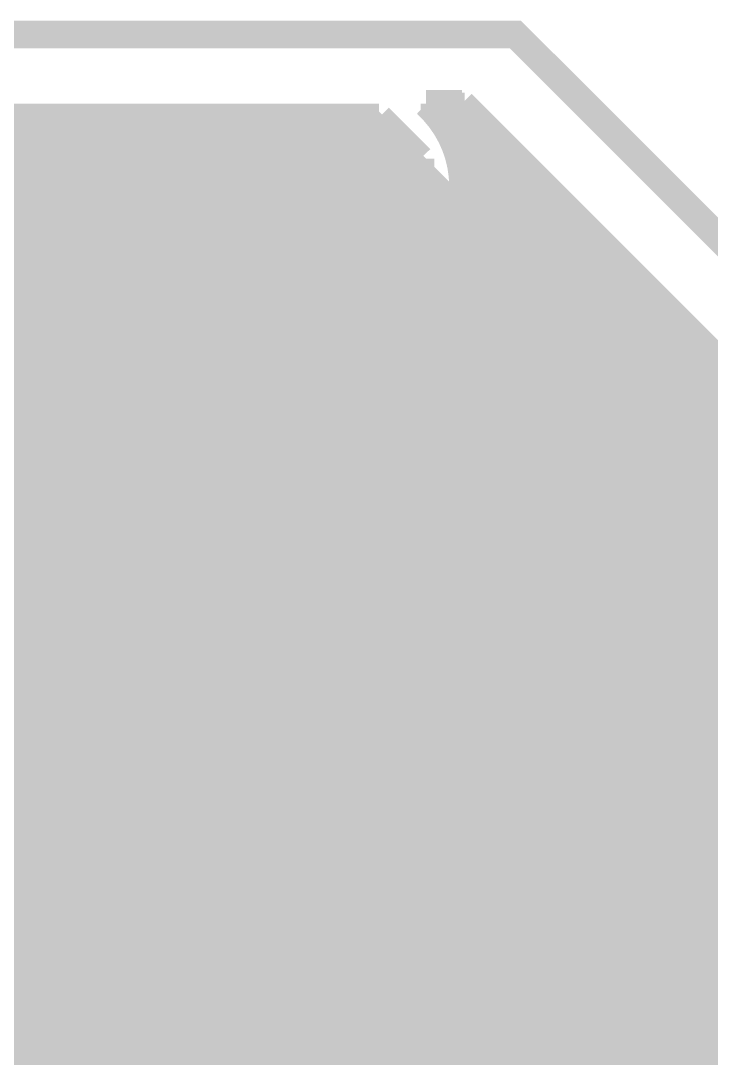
# Model space of a CAD drawing. Extents: x -5 to 157, y -120 to 103.
# Drawn here: x 94.74 to 101.1, y 93.56 to 103.13 of the extents above; entities that cross this region are included whole.
import ezdxf

# ---------------------------------------------------------------- set-up
doc = ezdxf.new("R2010")
doc.units = 0
doc.header["$MEASUREMENT"] = 0
doc.layers.get('0').update_dxf_attribs({"linetype": 'CONTINUOUS'})
for name, color, linetype in [('22-304-2_BOT', 7, 'CONTINUOUS'), ('22-304-2_DRD', 7, 'CONTINUOUS'), ('22-304-2_DRL', 2, 'CONTINUOUS'), ('22-304-2_IN1', 4, 'CONTINUOUS'), ('22-304-2_IN2', 3, 'CONTINUOUS'), ('22-304-2_SMB', 5, 'CONTINUOUS'), ('22-304-2_SMT', 10, 'CONTINUOUS'), ('22-304-2_TOP', 13, 'CONTINUOUS'), ('THRUHOLE_TAP', 7, 'CONTINUOUS')]:
    doc.layers.add(name, color=color, linetype=linetype)

# ---------------------------------------------------------------- blocks, each defined once
blk = doc.blocks.new('ROUND_35')
at = {"const_width": 0.40005}
blk.add_lwpolyline([(-0.200024, 0, 1), (0.200024, 0, 1)], format="xyb", close=True, dxfattribs=at)
blk = doc.blocks.new('ROUND_86')
at = {"const_width": 0.10033}
blk.add_lwpolyline([(-0.050164, 0, 1), (0.050164, 0, 1)], format="xyb", close=True, dxfattribs=at)
blk = doc.blocks.new('ROUND_80')
at = {"const_width": 0.10033}
blk.add_lwpolyline([(-0.050164, 0, 1), (0.050164, 0, 1)], format="xyb", close=True, dxfattribs=at)

msp = doc.modelspace()

# ---------------------------------------------------------------- linework, layer by layer
at = {"layer": '22-304-2_BOT', "const_width": 0.254}
for points in [[(97.917, 102.235), (82.804, 102.235), (82.804, 89.154)], [(94.7928, 102.235), (94.7928, 89.154)], [(95.0214, 102.235), (95.0214, 89.154)], [(95.25, 102.235), (95.25, 89.154)], [(95.4786, 102.235), (95.4786, 89.154)], [(95.7072, 102.235), (95.7072, 89.154)], [(95.9358, 102.235), (95.9358, 89.154)], [(96.1644, 102.235), (96.1644, 89.154)], [(96.393, 102.235), (96.393, 89.154)], [(96.6216, 102.235), (96.6216, 89.154)], [(96.8502, 102.235), (96.8502, 89.154)], [(97.0788, 102.235), (97.0788, 89.154)], [(97.3074, 102.235), (97.3074, 90.7034)], [(97.536, 102.235), (97.536, 90.932)], [(97.7646, 102.235), (97.7646, 91.1606)], [(97.917, 102.235), (105.664, 94.488)], [(97.9932, 102.1588), (97.9932, 91.3892)], [(98.0948, 102.0572), (82.804, 102.0572)], [(98.2218, 101.9302), (98.2218, 91.6178)], [(98.3234, 101.8286), (82.804, 101.8286)], [(98.4504, 101.7016), (98.4504, 91.8464)], [(98.552, 101.6), (82.804, 101.6)], [(98.679, 101.473), (98.679, 92.075)], [(98.7806, 101.3714), (82.804, 101.3714)], [(98.9076, 101.2444), (98.9076, 92.3036)], [(99.0092, 101.1428), (82.804, 101.1428)], [(99.1362, 101.0158), (99.1362, 92.5322)], [(99.2378, 100.9142), (82.804, 100.9142)], [(99.3648, 100.7872), (99.3648, 92.7608)], [(99.4664, 100.6856), (82.804, 100.6856)], [(99.5934, 100.5586), (99.5934, 92.9894)], [(99.695, 100.457), (82.804, 100.457)], [(99.822, 100.33), (99.822, 93.218)], [(99.9236, 100.2284), (82.804, 100.2284)], [(100.0506, 100.1014), (100.0506, 93.4466)], [(100.1522, 99.9998), (82.804, 99.9998)], [(100.2792, 99.8728), (100.2792, 93.472)], [(100.3808, 99.7712), (82.804, 99.7712)], [(100.5078, 99.6442), (100.5078, 93.472)], [(100.6094, 99.5426), (82.804, 99.5426)], [(100.7364, 99.4156), (100.7364, 93.472)], [(100.838, 99.314), (82.804, 99.314)], [(100.965, 99.187), (100.965, 93.472)], [(101.0666, 99.0854), (82.804, 99.0854)], [(101.1936, 98.9584), (101.1936, 93.472)], [(101.2952, 98.8568), (82.804, 98.8568)], [(101.5238, 98.6282), (82.804, 98.6282)], [(101.7524, 98.3996), (82.804, 98.3996)], [(101.981, 98.171), (82.804, 98.171)], [(102.2096, 97.9424), (82.804, 97.9424)], [(102.4382, 97.7138), (82.804, 97.7138)], [(102.6668, 97.4852), (82.804, 97.4852)], [(102.8954, 97.2566), (82.804, 97.2566)], [(103.124, 97.028), (82.804, 97.028)], [(103.3526, 96.7994), (82.804, 96.7994)], [(103.5812, 96.5708), (82.804, 96.5708)], [(103.8098, 96.3422), (82.804, 96.3422)], [(104.0384, 96.1136), (82.804, 96.1136)], [(104.267, 95.885), (82.804, 95.885)], [(104.4956, 95.6564), (82.804, 95.6564)], [(104.7242, 95.4278), (82.804, 95.4278)], [(104.9528, 95.1992), (82.804, 95.1992)], [(105.1814, 94.9706), (82.804, 94.9706)], [(105.41, 94.742), (82.804, 94.742)], [(105.6386, 94.5134), (82.804, 94.5134)], [(105.664, 94.2848), (82.804, 94.2848)], [(105.664, 94.0562), (82.804, 94.0562)], [(105.664, 93.8276), (82.804, 93.8276)], [(105.664, 93.599), (82.804, 93.599)], [(100.076, 93.472), (97.155, 90.551)], [(105.664, 93.472), (100.076, 93.472)]]:
    msp.add_lwpolyline(points, dxfattribs=at)
at = {"layer": '22-304-2_DRD', "const_width": 0.254}
for points in [[(44.99864, -115.99926), (44.99864, 25.99944), (48.00092, 28.99918), (86.79942, 28.99918), (89.79916, 25.99944), (89.79916, -31.0007), (92.7989, -34.00044), (136.79932, -34.00044), (139.79906, -31.0007), (139.79906, 58.0009), (136.79932, 61.00064), (115.30076, 61.00064), (107.29976, 68.9991), (107.29976, 94.99854), (99.29876, 102.99954), (35.49904, 102.99954), (27.50058, 94.99854), (27.50058, 68.9991), (19.49958, 61.00064), (-1.99898, 61.00064), (-4.99872, 58.0009), (-4.99872, -2.99974), (18.00098, -25.99944), (18.00098, -115.99926)], [(94.615, 101.854), (94.234, 102.235)], [(94.996, 102.235), (94.615, 101.854)], [(95.504, 102.235), (94.996, 102.235)], [(95.885, 101.854), (95.504, 102.235)], [(96.266, 102.235), (95.885, 101.854)], [(96.774, 102.235), (96.266, 102.235)], [(97.155, 101.854), (96.774, 102.235)], [(97.536, 102.235), (97.155, 101.854)], [(98.044, 102.235), (97.536, 102.235)], [(98.425, 101.854), (98.044, 102.235)], [(94.996, 101.981), (94.996, 101.854)], [(95.123, 101.981), (94.996, 101.981)], [(95.123, 101.854), (95.123, 101.981)], [(95.377, 101.981), (95.377, 101.854)], [(95.504, 101.981), (95.377, 101.981)], [(95.504, 101.854), (95.504, 101.981)], [(96.266, 101.981), (96.266, 101.854)], [(96.393, 101.981), (96.266, 101.981)], [(96.393, 101.854), (96.393, 101.981)], [(96.647, 101.981), (96.647, 101.854)], [(96.774, 101.981), (96.647, 101.981)], [(96.774, 101.854), (96.774, 101.981)], [(97.536, 101.981), (97.536, 101.854)], [(97.663, 101.981), (97.536, 101.981)], [(97.663, 101.854), (97.663, 101.981)], [(97.917, 101.981), (97.917, 101.854)], [(98.044, 101.981), (97.917, 101.981)], [(98.044, 101.854), (98.044, 101.981)], [(94.615, 101.854), (94.615, 101.346)], [(94.615, 101.346), (94.615, 101.854)], [(94.996, 101.854), (95.123, 101.854)], [(95.377, 101.854), (95.504, 101.854)], [(95.885, 101.854), (95.885, 101.346)], [(95.885, 101.346), (95.885, 101.854)], [(96.266, 101.854), (96.393, 101.854)], [(96.647, 101.854), (96.774, 101.854)], [(97.155, 101.854), (97.155, 101.346)], [(97.155, 101.346), (97.155, 101.854)], [(97.536, 101.854), (97.663, 101.854)], [(97.917, 101.854), (98.044, 101.854)], [(98.425, 101.346), (98.425, 101.854)], [(95.123, 101.219), (94.869, 101.473)], [(95.631, 101.473), (95.377, 101.219)], [(96.393, 101.219), (96.139, 101.473)], [(96.901, 101.473), (96.647, 101.219)], [(97.663, 101.219), (97.409, 101.473)], [(98.171, 101.473), (97.917, 101.219)], [(94.234, 100.965), (94.615, 101.346)], [(94.615, 101.346), (94.996, 100.965)], [(95.504, 100.965), (95.885, 101.346)], [(95.885, 101.346), (96.266, 100.965)], [(96.774, 100.965), (97.155, 101.346)], [(97.155, 101.346), (97.536, 100.965)], [(98.044, 100.965), (98.425, 101.346)], [(95.377, 101.219), (95.123, 101.219)], [(96.647, 101.219), (96.393, 101.219)], [(97.917, 101.219), (97.663, 101.219)], [(94.996, 100.965), (95.504, 100.965)], [(96.266, 100.965), (96.774, 100.965)], [(97.536, 100.965), (98.044, 100.965)], [(94.615, 99.314), (94.234, 99.695)], [(94.996, 99.695), (94.615, 99.314)], [(95.504, 99.695), (94.996, 99.695)], [(95.885, 99.314), (95.504, 99.695)], [(96.266, 99.695), (95.885, 99.314)], [(96.774, 99.695), (96.266, 99.695)], [(97.155, 99.314), (96.774, 99.695)], [(97.536, 99.695), (97.155, 99.314)], [(98.044, 99.695), (97.536, 99.695)], [(98.425, 99.314), (98.044, 99.695)], [(98.806, 99.695), (98.425, 99.314)], [(99.314, 99.695), (98.806, 99.695)], [(99.695, 99.314), (99.314, 99.695)], [(94.996, 99.441), (94.996, 99.314)], [(95.123, 99.441), (94.996, 99.441)], [(95.123, 99.314), (95.123, 99.441)], [(95.377, 99.441), (95.377, 99.314)], [(95.504, 99.441), (95.377, 99.441)], [(95.504, 99.314), (95.504, 99.441)], [(96.266, 99.441), (96.266, 99.314)], [(96.393, 99.441), (96.266, 99.441)], [(96.393, 99.314), (96.393, 99.441)], [(96.647, 99.441), (96.647, 99.314)], [(96.774, 99.441), (96.647, 99.441)], [(96.774, 99.314), (96.774, 99.441)], [(97.536, 99.441), (97.536, 99.314)], [(97.663, 99.441), (97.536, 99.441)], [(97.663, 99.314), (97.663, 99.441)], [(97.917, 99.441), (97.917, 99.314)], [(98.044, 99.441), (97.917, 99.441)], [(98.044, 99.314), (98.044, 99.441)], [(98.806, 99.441), (98.806, 99.314)], [(98.933, 99.441), (98.806, 99.441)], [(98.933, 99.314), (98.933, 99.441)], [(99.187, 99.441), (99.187, 99.314)], [(99.314, 99.441), (99.187, 99.441)], [(99.314, 99.314), (99.314, 99.441)], [(94.615, 99.314), (94.615, 98.806)], [(94.615, 98.806), (94.615, 99.314)], [(94.996, 99.314), (95.123, 99.314)], [(95.377, 99.314), (95.504, 99.314)], [(95.885, 99.314), (95.885, 98.806)], [(95.885, 98.806), (95.885, 99.314)], [(96.266, 99.314), (96.393, 99.314)], [(96.647, 99.314), (96.774, 99.314)], [(97.155, 99.314), (97.155, 98.806)], [(97.155, 98.806), (97.155, 99.314)], [(97.536, 99.314), (97.663, 99.314)], [(97.917, 99.314), (98.044, 99.314)], [(98.425, 99.314), (98.425, 98.806)], [(98.425, 98.806), (98.425, 99.314)], [(98.806, 99.314), (98.933, 99.314)], [(99.187, 99.314), (99.314, 99.314)], [(99.695, 98.806), (99.695, 99.314)], [(95.123, 98.679), (94.869, 98.933)], [(95.631, 98.933), (95.377, 98.679)], [(96.393, 98.679), (96.139, 98.933)], [(96.901, 98.933), (96.647, 98.679)], [(97.663, 98.679), (97.409, 98.933)], [(98.171, 98.933), (97.917, 98.679)], [(98.933, 98.679), (98.679, 98.933)], [(99.441, 98.933), (99.187, 98.679)], [(94.234, 98.425), (94.615, 98.806)], [(94.615, 98.806), (94.996, 98.425)], [(95.504, 98.425), (95.885, 98.806)], [(95.885, 98.806), (96.266, 98.425)], [(96.774, 98.425), (97.155, 98.806)], [(97.155, 98.806), (97.536, 98.425)], [(98.044, 98.425), (98.425, 98.806)], [(98.425, 98.806), (98.806, 98.425)], [(99.314, 98.425), (99.695, 98.806)], [(95.377, 98.679), (95.123, 98.679)], [(96.647, 98.679), (96.393, 98.679)], [(97.917, 98.679), (97.663, 98.679)], [(99.187, 98.679), (98.933, 98.679)], [(94.996, 98.425), (95.504, 98.425)], [(96.266, 98.425), (96.774, 98.425)], [(97.536, 98.425), (98.044, 98.425)], [(98.806, 98.425), (99.314, 98.425)], [(94.615, 96.774), (94.234, 97.155)], [(94.996, 97.155), (94.615, 96.774)], [(95.504, 97.155), (94.996, 97.155)], [(95.885, 96.774), (95.504, 97.155)], [(96.266, 97.155), (95.885, 96.774)], [(96.774, 97.155), (96.266, 97.155)], [(97.155, 96.774), (96.774, 97.155)], [(97.536, 97.155), (97.155, 96.774)], [(98.044, 97.155), (97.536, 97.155)], [(98.425, 96.774), (98.044, 97.155)], [(98.806, 97.155), (98.425, 96.774)], [(99.314, 97.155), (98.806, 97.155)], [(99.695, 96.774), (99.314, 97.155)], [(100.076, 97.155), (99.695, 96.774)], [(100.584, 97.155), (100.076, 97.155)], [(100.965, 96.774), (100.584, 97.155)], [(101.346, 97.155), (100.965, 96.774)], [(94.996, 96.901), (94.996, 96.774)], [(95.123, 96.901), (94.996, 96.901)], [(95.123, 96.774), (95.123, 96.901)], [(95.377, 96.901), (95.377, 96.774)], [(95.504, 96.901), (95.377, 96.901)], [(95.504, 96.774), (95.504, 96.901)], [(96.266, 96.901), (96.266, 96.774)], [(96.393, 96.901), (96.266, 96.901)], [(96.393, 96.774), (96.393, 96.901)], [(96.647, 96.901), (96.647, 96.774)], [(96.774, 96.901), (96.647, 96.901)], [(96.774, 96.774), (96.774, 96.901)], [(97.536, 96.901), (97.536, 96.774)], [(97.663, 96.901), (97.536, 96.901)], [(97.663, 96.774), (97.663, 96.901)], [(97.917, 96.901), (97.917, 96.774)], [(98.044, 96.901), (97.917, 96.901)], [(98.044, 96.774), (98.044, 96.901)], [(98.806, 96.901), (98.806, 96.774)], [(98.933, 96.901), (98.806, 96.901)], [(98.933, 96.774), (98.933, 96.901)], [(99.187, 96.901), (99.187, 96.774)], [(99.314, 96.901), (99.187, 96.901)], [(99.314, 96.774), (99.314, 96.901)], [(100.076, 96.901), (100.076, 96.774)], [(100.203, 96.901), (100.076, 96.901)], [(100.203, 96.774), (100.203, 96.901)], [(100.457, 96.901), (100.457, 96.774)], [(100.584, 96.901), (100.457, 96.901)], [(100.584, 96.774), (100.584, 96.901)], [(94.615, 96.774), (94.615, 96.266)], [(94.615, 96.266), (94.615, 96.774)], [(94.996, 96.774), (95.123, 96.774)], [(95.377, 96.774), (95.504, 96.774)], [(95.885, 96.774), (95.885, 96.266)], [(95.885, 96.266), (95.885, 96.774)], [(96.266, 96.774), (96.393, 96.774)], [(96.647, 96.774), (96.774, 96.774)], [(97.155, 96.774), (97.155, 96.266)], [(97.155, 96.266), (97.155, 96.774)], [(97.536, 96.774), (97.663, 96.774)], [(97.917, 96.774), (98.044, 96.774)], [(98.425, 96.774), (98.425, 96.266)], [(98.425, 96.266), (98.425, 96.774)], [(98.806, 96.774), (98.933, 96.774)], [(99.187, 96.774), (99.314, 96.774)], [(99.695, 96.774), (99.695, 96.266)], [(99.695, 96.266), (99.695, 96.774)], [(100.076, 96.774), (100.203, 96.774)], [(100.457, 96.774), (100.584, 96.774)], [(100.965, 96.774), (100.965, 96.266)], [(100.965, 96.266), (100.965, 96.774)], [(95.123, 96.139), (94.869, 96.393)], [(95.631, 96.393), (95.377, 96.139)], [(96.393, 96.139), (96.139, 96.393)], [(96.901, 96.393), (96.647, 96.139)], [(97.663, 96.139), (97.409, 96.393)], [(98.171, 96.393), (97.917, 96.139)], [(98.933, 96.139), (98.679, 96.393)], [(99.441, 96.393), (99.187, 96.139)], [(100.203, 96.139), (99.949, 96.393)], [(100.711, 96.393), (100.457, 96.139)], [(101.473, 96.139), (101.219, 96.393)], [(94.234, 95.885), (94.615, 96.266)], [(94.615, 96.266), (94.996, 95.885)], [(95.504, 95.885), (95.885, 96.266)], [(95.885, 96.266), (96.266, 95.885)], [(96.774, 95.885), (97.155, 96.266)], [(97.155, 96.266), (97.536, 95.885)], [(98.044, 95.885), (98.425, 96.266)], [(98.425, 96.266), (98.806, 95.885)], [(99.314, 95.885), (99.695, 96.266)], [(99.695, 96.266), (100.076, 95.885)], [(100.584, 95.885), (100.965, 96.266)], [(100.965, 96.266), (101.346, 95.885)], [(95.377, 96.139), (95.123, 96.139)], [(96.647, 96.139), (96.393, 96.139)], [(97.917, 96.139), (97.663, 96.139)], [(99.187, 96.139), (98.933, 96.139)], [(100.457, 96.139), (100.203, 96.139)], [(94.996, 95.885), (95.504, 95.885)], [(96.266, 95.885), (96.774, 95.885)], [(97.536, 95.885), (98.044, 95.885)], [(98.806, 95.885), (99.314, 95.885)], [(100.076, 95.885), (100.584, 95.885)], [(94.615, 94.234), (94.234, 94.615)], [(94.996, 94.615), (94.615, 94.234)], [(95.504, 94.615), (94.996, 94.615)], [(95.885, 94.234), (95.504, 94.615)], [(96.266, 94.615), (95.885, 94.234)], [(96.774, 94.615), (96.266, 94.615)], [(97.155, 94.234), (96.774, 94.615)], [(97.536, 94.615), (97.155, 94.234)], [(98.044, 94.615), (97.536, 94.615)], [(98.425, 94.234), (98.044, 94.615)], [(98.806, 94.615), (98.425, 94.234)], [(99.314, 94.615), (98.806, 94.615)], [(99.695, 94.234), (99.314, 94.615)], [(100.076, 94.615), (99.695, 94.234)], [(100.584, 94.615), (100.076, 94.615)], [(100.965, 94.234), (100.584, 94.615)], [(101.346, 94.615), (100.965, 94.234)], [(94.996, 94.361), (94.996, 94.234)], [(95.123, 94.361), (94.996, 94.361)], [(95.123, 94.234), (95.123, 94.361)], [(95.377, 94.361), (95.377, 94.234)], [(95.504, 94.361), (95.377, 94.361)], [(95.504, 94.234), (95.504, 94.361)], [(96.266, 94.361), (96.266, 94.234)], [(96.393, 94.361), (96.266, 94.361)], [(96.393, 94.234), (96.393, 94.361)], [(96.647, 94.361), (96.647, 94.234)], [(96.774, 94.361), (96.647, 94.361)], [(96.774, 94.234), (96.774, 94.361)], [(97.536, 94.361), (97.536, 94.234)], [(97.663, 94.361), (97.536, 94.361)], [(97.663, 94.234), (97.663, 94.361)], [(97.917, 94.361), (97.917, 94.234)], [(98.044, 94.361), (97.917, 94.361)], [(98.044, 94.234), (98.044, 94.361)], [(98.806, 94.361), (98.806, 94.234)], [(98.933, 94.361), (98.806, 94.361)], [(98.933, 94.234), (98.933, 94.361)], [(99.187, 94.361), (99.187, 94.234)], [(99.314, 94.361), (99.187, 94.361)], [(99.314, 94.234), (99.314, 94.361)], [(100.076, 94.361), (100.076, 94.234)], [(100.203, 94.361), (100.076, 94.361)], [(100.203, 94.234), (100.203, 94.361)], [(100.457, 94.361), (100.457, 94.234)], [(100.584, 94.361), (100.457, 94.361)], [(100.584, 94.234), (100.584, 94.361)], [(94.615, 94.234), (94.615, 93.726)], [(94.615, 93.726), (94.615, 94.234)], [(94.996, 94.234), (95.123, 94.234)], [(95.377, 94.234), (95.504, 94.234)], [(95.885, 94.234), (95.885, 93.726)], [(95.885, 93.726), (95.885, 94.234)], [(96.266, 94.234), (96.393, 94.234)], [(96.647, 94.234), (96.774, 94.234)], [(97.155, 94.234), (97.155, 93.726)], [(97.155, 93.726), (97.155, 94.234)], [(97.536, 94.234), (97.663, 94.234)], [(97.917, 94.234), (98.044, 94.234)], [(98.425, 94.234), (98.425, 93.726)], [(98.425, 93.726), (98.425, 94.234)], [(98.806, 94.234), (98.933, 94.234)], [(99.187, 94.234), (99.314, 94.234)], [(99.695, 94.234), (99.695, 93.726)], [(99.695, 93.726), (99.695, 94.234)], [(100.076, 94.234), (100.203, 94.234)], [(100.457, 94.234), (100.584, 94.234)], [(100.965, 94.234), (100.965, 93.726)], [(100.965, 93.726), (100.965, 94.234)], [(95.123, 93.599), (94.869, 93.853)], [(95.631, 93.853), (95.377, 93.599)], [(96.393, 93.599), (96.139, 93.853)], [(96.901, 93.853), (96.647, 93.599)], [(97.663, 93.599), (97.409, 93.853)], [(98.171, 93.853), (97.917, 93.599)], [(98.933, 93.599), (98.679, 93.853)], [(99.441, 93.853), (99.187, 93.599)], [(100.203, 93.599), (99.949, 93.853)], [(100.711, 93.853), (100.457, 93.599)], [(101.473, 93.599), (101.219, 93.853)], [(94.234, 93.345), (94.615, 93.726)], [(94.615, 93.726), (94.996, 93.345)], [(95.504, 93.345), (95.885, 93.726)], [(95.885, 93.726), (96.266, 93.345)], [(96.774, 93.345), (97.155, 93.726)], [(97.155, 93.726), (97.536, 93.345)], [(98.044, 93.345), (98.425, 93.726)], [(98.425, 93.726), (98.806, 93.345)], [(99.314, 93.345), (99.695, 93.726)], [(99.695, 93.726), (100.076, 93.345)], [(100.584, 93.345), (100.965, 93.726)], [(100.965, 93.726), (101.346, 93.345)], [(95.377, 93.599), (95.123, 93.599)], [(96.647, 93.599), (96.393, 93.599)], [(97.917, 93.599), (97.663, 93.599)], [(99.187, 93.599), (98.933, 93.599)], [(100.457, 93.599), (100.203, 93.599)]]:
    msp.add_lwpolyline(points, dxfattribs=at)
at = {"layer": '22-304-2_DRL', "const_width": 0.254}
msp.add_lwpolyline([(44.99864, -115.99926), (44.99864, 25.99944), (48.00092, 28.99918), (86.79942, 28.99918), (89.79916, 25.99944), (89.79916, -31.0007), (92.7989, -34.00044), (136.79932, -34.00044), (139.79906, -31.0007), (139.79906, 58.0009), (136.79932, 61.00064), (115.30076, 61.00064), (107.29976, 68.9991), (107.29976, 94.99854), (99.29876, 102.99954), (35.49904, 102.99954), (27.50058, 94.99854), (27.50058, 68.9991), (19.49958, 61.00064), (-1.99898, 61.00064), (-4.99872, 58.0009), (-4.99872, -2.99974), (18.00098, -25.99944), (18.00098, -115.99926)], dxfattribs=at)
at = {"layer": '22-304-2_IN2', "const_width": 0.254}
for points in [[(98.806, 102.362), (98.4758, 102.362)], [(98.8314, 102.3366), (98.50374, 102.3366)], [(98.552, 102.362), (98.552, 102.2858)], [(98.7806, 102.362), (98.7806, 101.8667)], [(98.806, 102.362), (106.426, 94.742)], [(99.06, 102.108), (98.68154, 102.108)], [(99.0092, 102.1588), (99.0092, 100.08362)], [(99.2378, 101.9302), (99.2378, 100.07092)], [(99.2886, 101.8794), (98.77806, 101.8794)], [(99.5172, 101.6508), (98.81362, 101.6508)], [(99.4664, 101.7016), (99.4664, 100.00234)], [(99.695, 101.473), (99.695, 99.86518)], [(99.7458, 101.4222), (98.80092, 101.4222)], [(98.7806, 101.33076), (98.7806, 100.04806)], [(99.9236, 101.2444), (99.9236, 99.61372)], [(99.9744, 101.1936), (98.73234, 101.1936)], [(100.203, 100.965), (98.59518, 100.965)], [(100.1522, 101.0158), (100.1522, 97.53092)], [(98.552, 100.91166), (98.552, 99.95154)], [(97.1804, 100.7745), (97.1804, 99.8855)], [(100.3808, 100.7872), (100.3808, 97.54362)], [(94.69628, 100.7364), (94.53372, 100.7364)], [(94.6658, 100.75672), (94.6658, 99.90328)], [(95.96628, 100.7364), (95.80372, 100.7364)], [(95.8088, 100.73894), (95.8088, 99.92106)], [(96.0374, 100.69322), (96.0374, 99.96424)], [(96.9518, 100.66782), (96.9518, 99.98964)], [(97.23628, 100.7364), (97.07372, 100.7364)], [(98.3234, 100.7237), (98.3234, 99.9363)], [(100.4316, 100.7364), (98.34372, 100.7364)], [(94.8944, 100.63734), (94.8944, 100.02266)], [(95.123, 100.58146), (95.123, 100.07854)], [(95.3516, 100.57892), (95.3516, 100.08108)], [(95.5802, 100.62718), (95.5802, 100.03028)], [(96.266, 100.60432), (96.266, 100.05314)], [(96.4946, 100.57384), (96.4946, 100.08616)], [(96.7232, 100.59416), (96.7232, 100.06584)], [(97.409, 100.6475), (97.409, 100.0125)], [(97.6376, 100.584), (97.6376, 100.07346)], [(97.8662, 100.57638), (97.8662, 100.08362)], [(98.0948, 100.61956), (98.0948, 100.04044)], [(100.6602, 100.5078), (81.153, 100.5078)], [(100.6094, 100.5586), (100.6094, 97.50806)], [(100.838, 100.33), (100.838, 97.41154)], [(100.8888, 100.2792), (81.31048, 100.2792)], [(101.0666, 100.1014), (101.0666, 97.3963)], [(94.98076, 100.0506), (94.2467, 100.0506)], [(96.25076, 100.0506), (95.5167, 100.0506)], [(97.52076, 100.0506), (96.7867, 100.0506)], [(98.79076, 100.0506), (98.0567, 100.0506)], [(101.1174, 100.0506), (99.3267, 100.0506)], [(101.346, 99.822), (99.7458, 99.822)], [(101.5746, 99.5934), (99.9363, 99.5934)], [(101.8032, 99.3648), (100.04044, 99.3648)], [(102.0318, 99.1362), (100.08362, 99.1362)], [(102.2604, 98.9076), (100.07346, 98.9076)], [(102.489, 98.679), (100.0125, 98.679)], [(99.9236, 98.50628), (99.9236, 97.46234)], [(102.7176, 98.4504), (99.8855, 98.4504)], [(94.65818, 98.2218), (94.57182, 98.2218)], [(94.6658, 98.21672), (94.6658, 97.36328)], [(95.8088, 98.19894), (95.8088, 97.38106)], [(95.92818, 98.2218), (95.84182, 98.2218)], [(97.19818, 98.2218), (97.11182, 98.2218)], [(97.1804, 98.2345), (97.1804, 97.3455)], [(98.3234, 98.1837), (98.3234, 97.3963)], [(98.46818, 98.2218), (98.38182, 98.2218)], [(102.9462, 98.2218), (99.65182, 98.2218)], [(99.695, 98.25228), (99.695, 97.32518)], [(94.8944, 98.09734), (94.8944, 97.48266)], [(95.5802, 98.08718), (95.5802, 97.49028)], [(96.0374, 98.15322), (96.0374, 97.42424)], [(96.9518, 98.12782), (96.9518, 97.44964)], [(97.409, 98.1075), (97.409, 97.4725)], [(98.552, 98.16846), (98.552, 97.41154)], [(99.4664, 98.11766), (99.4664, 97.46234)], [(103.1748, 97.9932), (82.15884, 97.9932)], [(95.123, 98.04146), (95.123, 97.53854)], [(95.3516, 98.03892), (95.3516, 97.54108)], [(96.266, 98.06432), (96.266, 97.51314)], [(96.4946, 98.03384), (96.4946, 97.54616)], [(96.7232, 98.05416), (96.7232, 97.52584)], [(97.6376, 98.044), (97.6376, 97.53346)], [(97.8662, 98.03638), (97.8662, 97.54362)], [(98.0948, 98.07956), (98.0948, 97.50044)], [(98.7806, 98.07194), (98.7806, 97.50806)], [(99.0092, 98.03384), (99.0092, 97.54362)], [(99.2378, 98.04908), (99.2378, 97.53092)], [(103.4034, 97.7646), (82.17916, 97.7646)], [(95.10522, 97.536), (94.12478, 97.536)], [(96.37522, 97.536), (95.39478, 97.536)], [(97.64522, 97.536), (96.66478, 97.536)], [(98.91522, 97.536), (97.93478, 97.536)], [(100.18522, 97.536), (99.20478, 97.536)], [(101.45522, 97.536), (100.47478, 97.536)], [(97.1804, 95.6945), (97.1804, 94.8055)], [(99.695, 95.71228), (99.695, 94.78518)], [(94.6658, 95.67672), (94.6658, 94.82328)], [(95.8088, 95.65894), (95.8088, 94.84106)], [(96.0374, 95.61322), (96.0374, 94.88424)], [(98.3234, 95.6437), (98.3234, 94.8563)], [(98.552, 95.62846), (98.552, 94.87154)], [(100.838, 95.62846), (100.838, 94.87154)], [(101.0666, 95.6437), (101.0666, 94.8563)], [(94.8944, 95.55734), (94.8944, 94.94266)], [(95.5802, 95.54718), (95.5802, 94.95028)], [(96.266, 95.52432), (96.266, 94.97314)], [(96.7232, 95.51416), (96.7232, 94.98584)], [(96.9518, 95.58782), (96.9518, 94.90964)], [(97.409, 95.5675), (97.409, 94.9325)], [(97.6376, 95.504), (97.6376, 94.99346)], [(98.0948, 95.53956), (98.0948, 94.96044)], [(98.7806, 95.53194), (98.7806, 94.96806)], [(99.2378, 95.50908), (99.2378, 94.99092)], [(99.4664, 95.57766), (99.4664, 94.92234)], [(99.9236, 95.57766), (99.9236, 94.92234)], [(100.1522, 95.50908), (100.1522, 94.99092)], [(100.6094, 95.53194), (100.6094, 94.96806)], [(105.6894, 95.4786), (77.70876, 95.4786)], [(95.123, 95.50146), (95.123, 94.99854)], [(95.3516, 95.49892), (95.3516, 95.00108)], [(96.4946, 95.49384), (96.4946, 95.00616)], [(97.8662, 95.49638), (97.8662, 95.00362)], [(99.0092, 95.49384), (99.0092, 95.00362)], [(100.3808, 95.49384), (100.3808, 95.00362)], [(105.918, 95.25), (77.72654, 95.25)], [(106.1466, 95.0214), (77.70876, 95.0214)]]:
    msp.add_lwpolyline(points, dxfattribs=at)
for points in [[(98.81616, 101.6, 0.2126149), (98.47646, 102.36274)], [(97.79, 100.57384, 0.4142136), (98.81616, 101.6)], [(94.615, 100.79228, 0.1681193), (95.25, 100.57256)], [(95.25, 100.57384, 0.1681191), (95.88421, 100.79329)], [(95.885, 100.79228, 0.1681193), (96.52, 100.57256)], [(96.52, 100.57384, 0.1681191), (97.15421, 100.79329)], [(97.155, 100.79228, 0.1681193), (97.79, 100.57256)], [(94.615, 99.86518, 0.1685129), (93.98, 100.08545)], [(95.25, 100.08616, 0.1685133), (94.61456, 99.86574)], [(95.885, 99.86518, 0.1685129), (95.25, 100.08545)], [(96.52, 100.08616, 0.1685133), (95.88456, 99.86574)], [(97.155, 99.86518, 0.1685129), (96.52, 100.08545)], [(97.79, 100.08616, 0.1685133), (97.15456, 99.86574)], [(98.425, 99.86518, 0.1685129), (97.79, 100.08545)], [(99.06, 100.08616, 0.1685133), (98.42456, 99.86574)], [(100.08616, 99.06, 0.4142136), (99.06, 100.08616)], [(99.06, 98.03384, 0.4142136), (100.08616, 99.06)], [(94.615, 98.25228, 0.1681193), (95.25, 98.03256)], [(95.25, 98.03384, 0.1681191), (95.88421, 98.25329)], [(95.885, 98.25228, 0.1681193), (96.52, 98.03256)], [(96.52, 98.03384, 0.1681191), (97.15421, 98.25329)], [(97.155, 98.25228, 0.1681193), (97.79, 98.03256)], [(97.79, 98.03384, 0.1681191), (98.42421, 98.25329)], [(98.425, 98.25228, 0.1681193), (99.06, 98.03256)], [(94.615, 97.32518, 0.1685129), (93.98, 97.54545)], [(95.25, 97.54616, 0.1685133), (94.61456, 97.32574)], [(95.885, 97.32518, 0.1685129), (95.25, 97.54545)], [(96.52, 97.54616, 0.1685133), (95.88456, 97.32574)], [(97.155, 97.32518, 0.1685129), (96.52, 97.54545)], [(97.79, 97.54616, 0.1685133), (97.15456, 97.32574)], [(98.425, 97.32518, 0.1685129), (97.79, 97.54545)], [(99.06, 97.54616, 0.1685133), (98.42456, 97.32574)], [(99.695, 97.32518, 0.1685129), (99.06, 97.54545)], [(100.33, 97.54616, 0.1685133), (99.69456, 97.32574)], [(100.965, 97.32518, 0.1685129), (100.33, 97.54545)], [(101.6, 97.54616, 0.1685133), (100.96456, 97.32574)], [(94.615, 95.71228, 0.1681193), (95.25, 95.49256)], [(95.25, 95.49384, 0.1681191), (95.88421, 95.71329)], [(95.885, 95.71228, 0.1681193), (96.52, 95.49256)], [(96.52, 95.49384, 0.1681191), (97.15421, 95.71329)], [(97.155, 95.71228, 0.1681193), (97.79, 95.49256)], [(97.79, 95.49384, 0.1681191), (98.42421, 95.71329)], [(98.425, 95.71228, 0.1681193), (99.06, 95.49256)], [(99.06, 95.49384, 0.1681191), (99.69421, 95.71329)], [(99.695, 95.71228, 0.1681193), (100.33, 95.49256)], [(100.33, 95.49384, 0.1681191), (100.96421, 95.71329)], [(100.965, 95.71228, 0.1681193), (101.6, 95.49256)], [(94.615, 94.78518, 0.1685129), (93.98, 95.00545)], [(95.25, 95.00616, 0.1685133), (94.61456, 94.78574)], [(95.885, 94.78518, 0.1685129), (95.25, 95.00545)], [(96.52, 95.00616, 0.1685133), (95.88456, 94.78574)], [(97.155, 94.78518, 0.1685129), (96.52, 95.00545)], [(97.79, 95.00616, 0.1685133), (97.15456, 94.78574)], [(98.425, 94.78518, 0.1685129), (97.79, 95.00545)], [(99.06, 95.00616, 0.1685133), (98.42456, 94.78574)], [(99.695, 94.78518, 0.1685129), (99.06, 95.00545)], [(100.33, 95.00616, 0.1685133), (99.69456, 94.78574)], [(100.965, 94.78518, 0.1685129), (100.33, 95.00545)], [(101.6, 95.00616, 0.1685133), (100.96456, 94.78574)]]:
    msp.add_lwpolyline(points, format="xyb", dxfattribs=at)
at = {"layer": '22-304-2_SMB', "const_width": 0.254}
for points in [[(97.536, 101.346), (83.693, 101.346), (83.693, 89.789)], [(94.7674, 101.346), (94.7674, 89.789)], [(94.996, 101.346), (94.996, 89.789)], [(95.2246, 101.346), (95.2246, 89.789)], [(95.4532, 101.346), (95.4532, 89.789)], [(95.6818, 101.346), (95.6818, 89.789)], [(95.9104, 101.346), (95.9104, 89.789)], [(96.139, 101.346), (96.139, 89.789)], [(96.3676, 101.346), (96.3676, 89.789)], [(96.5962, 101.346), (96.5962, 91.0082)], [(96.8248, 101.346), (96.8248, 91.2368)], [(97.0534, 101.346), (97.0534, 91.4654)], [(97.282, 101.346), (97.282, 91.694)], [(97.5106, 101.346), (97.5106, 91.9226)], [(97.536, 101.346), (103.759, 95.123)], [(97.5614, 101.3206), (83.693, 101.3206)], [(97.79, 101.092), (83.693, 101.092)], [(97.7392, 101.1428), (97.7392, 92.1512)], [(98.0186, 100.8634), (83.693, 100.8634)], [(97.9678, 100.9142), (97.9678, 92.3798)], [(98.1964, 100.6856), (98.1964, 92.6084)], [(98.2472, 100.6348), (83.693, 100.6348)], [(98.4758, 100.4062), (83.693, 100.4062)], [(98.425, 100.457), (98.425, 92.837)], [(98.6536, 100.2284), (98.6536, 93.0656)], [(98.7044, 100.1776), (83.693, 100.1776)], [(98.8822, 99.9998), (98.8822, 93.2942)], [(98.933, 99.949), (83.693, 99.949)], [(99.1616, 99.7204), (83.693, 99.7204)], [(99.1108, 99.7712), (99.1108, 93.5228)], [(99.3394, 99.5426), (99.3394, 93.7514)], [(99.3902, 99.4918), (83.693, 99.4918)], [(99.6188, 99.2632), (83.693, 99.2632)], [(99.568, 99.314), (99.568, 93.98)], [(99.7966, 99.0854), (99.7966, 94.107)], [(99.8474, 99.0346), (83.693, 99.0346)], [(100.0252, 98.8568), (100.0252, 94.107)], [(100.076, 98.806), (83.693, 98.806)], [(100.3046, 98.5774), (83.693, 98.5774)], [(100.2538, 98.6282), (100.2538, 94.107)], [(100.4824, 98.3996), (100.4824, 94.107)], [(100.5332, 98.3488), (83.693, 98.3488)], [(100.7618, 98.1202), (83.693, 98.1202)], [(100.711, 98.171), (100.711, 94.107)], [(100.9396, 97.9424), (100.9396, 94.107)], [(100.9904, 97.8916), (83.693, 97.8916)], [(101.1682, 97.7138), (101.1682, 94.107)], [(101.219, 97.663), (83.693, 97.663)], [(101.4476, 97.4344), (83.693, 97.4344)], [(101.6762, 97.2058), (83.693, 97.2058)], [(101.9048, 96.9772), (83.693, 96.9772)], [(102.1334, 96.7486), (83.693, 96.7486)], [(102.362, 96.52), (83.693, 96.52)], [(102.5906, 96.2914), (83.693, 96.2914)], [(102.8192, 96.0628), (83.693, 96.0628)], [(103.0478, 95.8342), (83.693, 95.8342)], [(103.2764, 95.6056), (83.693, 95.6056)], [(103.505, 95.377), (83.693, 95.377)], [(103.7336, 95.1484), (83.693, 95.1484)], [(103.759, 94.9198), (83.693, 94.9198)], [(103.759, 94.6912), (83.693, 94.6912)], [(103.759, 94.4626), (83.693, 94.4626)], [(103.759, 94.234), (83.693, 94.234)], [(99.695, 94.107), (96.393, 90.805)], [(103.759, 94.107), (99.695, 94.107)], [(99.5934, 94.0054), (83.693, 94.0054)], [(99.3648, 93.7768), (83.693, 93.7768)], [(99.1362, 93.5482), (83.693, 93.5482)]]:
    msp.add_lwpolyline(points, dxfattribs=at)
at = {"layer": '22-304-2_SMT', "const_width": 0.254}
for points in [[(97.536, 101.346), (83.693, 101.346), (83.693, 89.789)], [(94.7674, 101.346), (94.7674, 89.789)], [(94.996, 101.346), (94.996, 89.789)], [(95.2246, 101.346), (95.2246, 89.789)], [(95.4532, 101.346), (95.4532, 89.789)], [(95.6818, 101.346), (95.6818, 89.789)], [(95.9104, 101.346), (95.9104, 89.789)], [(96.139, 101.346), (96.139, 89.789)], [(96.3676, 101.346), (96.3676, 89.789)], [(96.5962, 101.346), (96.5962, 91.0082)], [(96.8248, 101.346), (96.8248, 91.2368)], [(97.0534, 101.346), (97.0534, 91.4654)], [(97.282, 101.346), (97.282, 91.694)], [(97.5106, 101.346), (97.5106, 91.9226)], [(97.536, 101.346), (103.759, 95.123)], [(97.5614, 101.3206), (83.693, 101.3206)], [(97.79, 101.092), (83.693, 101.092)], [(97.7392, 101.1428), (97.7392, 92.1512)], [(98.0186, 100.8634), (83.693, 100.8634)], [(97.9678, 100.9142), (97.9678, 92.3798)], [(98.1964, 100.6856), (98.1964, 92.6084)], [(98.2472, 100.6348), (83.693, 100.6348)], [(98.4758, 100.4062), (83.693, 100.4062)], [(98.425, 100.457), (98.425, 92.837)], [(98.6536, 100.2284), (98.6536, 93.0656)], [(98.7044, 100.1776), (83.693, 100.1776)], [(98.8822, 99.9998), (98.8822, 93.2942)], [(98.933, 99.949), (83.693, 99.949)], [(99.1616, 99.7204), (83.693, 99.7204)], [(99.1108, 99.7712), (99.1108, 93.5228)], [(99.3394, 99.5426), (99.3394, 93.7514)], [(99.3902, 99.4918), (83.693, 99.4918)], [(99.6188, 99.2632), (83.693, 99.2632)], [(99.568, 99.314), (99.568, 93.98)], [(99.7966, 99.0854), (99.7966, 94.107)], [(99.8474, 99.0346), (83.693, 99.0346)], [(100.0252, 98.8568), (100.0252, 94.107)], [(100.076, 98.806), (83.693, 98.806)], [(100.3046, 98.5774), (83.693, 98.5774)], [(100.2538, 98.6282), (100.2538, 94.107)], [(100.4824, 98.3996), (100.4824, 94.107)], [(100.5332, 98.3488), (83.693, 98.3488)], [(100.7618, 98.1202), (83.693, 98.1202)], [(100.711, 98.171), (100.711, 94.107)], [(100.9396, 97.9424), (100.9396, 94.107)], [(100.9904, 97.8916), (83.693, 97.8916)], [(101.1682, 97.7138), (101.1682, 94.107)], [(101.219, 97.663), (83.693, 97.663)], [(101.4476, 97.4344), (83.693, 97.4344)], [(101.6762, 97.2058), (83.693, 97.2058)], [(101.9048, 96.9772), (83.693, 96.9772)], [(102.1334, 96.7486), (83.693, 96.7486)], [(102.362, 96.52), (83.693, 96.52)], [(102.5906, 96.2914), (83.693, 96.2914)], [(102.8192, 96.0628), (83.693, 96.0628)], [(103.0478, 95.8342), (83.693, 95.8342)], [(103.2764, 95.6056), (83.693, 95.6056)], [(103.505, 95.377), (83.693, 95.377)], [(103.7336, 95.1484), (83.693, 95.1484)], [(103.759, 94.9198), (83.693, 94.9198)], [(103.759, 94.6912), (83.693, 94.6912)], [(103.759, 94.4626), (83.693, 94.4626)], [(103.759, 94.234), (83.693, 94.234)], [(99.695, 94.107), (96.393, 90.805)], [(103.759, 94.107), (99.695, 94.107)], [(99.5934, 94.0054), (83.693, 94.0054)], [(99.3648, 93.7768), (83.693, 93.7768)], [(99.1362, 93.5482), (83.693, 93.5482)]]:
    msp.add_lwpolyline(points, dxfattribs=at)
at = {"layer": '22-304-2_TOP', "const_width": 0.254}
for points in [[(97.917, 102.235), (82.804, 102.235)], [(97.917, 102.235), (105.664, 94.488), (105.664, 93.472), (100.076, 93.472), (97.155, 90.551), (97.155, 89.154), (82.804, 89.154)], [(94.7928, 102.235), (94.7928, 89.154)], [(95.0214, 102.235), (95.0214, 89.154)], [(95.25, 102.235), (95.25, 89.154)], [(95.4786, 102.235), (95.4786, 89.154)], [(95.7072, 102.235), (95.7072, 89.154)], [(95.9358, 102.235), (95.9358, 89.154)], [(96.1644, 102.235), (96.1644, 89.154)], [(96.393, 102.235), (96.393, 89.154)], [(96.6216, 102.235), (96.6216, 89.154)], [(96.8502, 102.235), (96.8502, 89.154)], [(97.0788, 102.235), (97.0788, 89.154)], [(97.3074, 102.235), (97.3074, 90.7034)], [(97.536, 102.235), (97.536, 90.932)], [(97.7646, 102.235), (97.7646, 91.1606)], [(97.9932, 102.1588), (97.9932, 91.3892)], [(98.0948, 102.0572), (82.804, 102.0572)], [(98.2218, 101.9302), (98.2218, 91.6178)], [(98.3234, 101.8286), (82.804, 101.8286)], [(98.4504, 101.7016), (98.4504, 91.8464)], [(98.552, 101.6), (82.804, 101.6)], [(98.679, 101.473), (98.679, 92.075)], [(98.7806, 101.3714), (82.804, 101.3714)], [(98.9076, 101.2444), (98.9076, 92.3036)], [(99.0092, 101.1428), (82.804, 101.1428)], [(99.1362, 101.0158), (99.1362, 92.5322)], [(99.2378, 100.9142), (82.804, 100.9142)], [(99.3648, 100.7872), (99.3648, 92.7608)], [(99.4664, 100.6856), (82.804, 100.6856)], [(99.5934, 100.5586), (99.5934, 92.9894)], [(99.695, 100.457), (82.804, 100.457)], [(99.822, 100.33), (99.822, 93.218)], [(99.9236, 100.2284), (82.804, 100.2284)], [(100.0506, 100.1014), (100.0506, 93.4466)], [(100.1522, 99.9998), (82.804, 99.9998)], [(100.2792, 99.8728), (100.2792, 93.472)], [(100.3808, 99.7712), (82.804, 99.7712)], [(100.5078, 99.6442), (100.5078, 93.472)], [(100.6094, 99.5426), (82.804, 99.5426)], [(100.7364, 99.4156), (100.7364, 93.472)], [(100.838, 99.314), (82.804, 99.314)], [(100.965, 99.187), (100.965, 93.472)], [(101.0666, 99.0854), (82.804, 99.0854)], [(101.1936, 98.9584), (101.1936, 93.472)], [(101.2952, 98.8568), (82.804, 98.8568)], [(101.5238, 98.6282), (82.804, 98.6282)], [(101.7524, 98.3996), (82.804, 98.3996)], [(101.981, 98.171), (82.804, 98.171)], [(102.2096, 97.9424), (82.804, 97.9424)], [(102.4382, 97.7138), (82.804, 97.7138)], [(102.6668, 97.4852), (82.804, 97.4852)], [(102.8954, 97.2566), (82.804, 97.2566)], [(103.124, 97.028), (82.804, 97.028)], [(103.3526, 96.7994), (82.804, 96.7994)], [(103.5812, 96.5708), (82.804, 96.5708)], [(103.8098, 96.3422), (82.804, 96.3422)], [(104.0384, 96.1136), (82.804, 96.1136)], [(104.267, 95.885), (82.804, 95.885)], [(104.4956, 95.6564), (82.804, 95.6564)], [(104.7242, 95.4278), (82.804, 95.4278)], [(104.9528, 95.1992), (82.804, 95.1992)], [(105.1814, 94.9706), (82.804, 94.9706)], [(105.41, 94.742), (82.804, 94.742)], [(105.6386, 94.5134), (82.804, 94.5134)], [(105.664, 94.2848), (82.804, 94.2848)], [(105.664, 94.0562), (82.804, 94.0562)], [(105.664, 93.8276), (82.804, 93.8276)], [(105.664, 93.599), (82.804, 93.599)]]:
    msp.add_lwpolyline(points, dxfattribs=at)

# ---------------------------------------------------------------- block references
at = {"layer": '22-304-2_BOT'}
for p in [(95.25, 101.6), (96.52, 101.6), (97.79, 101.6), (95.25, 99.06), (96.52, 99.06), (97.79, 99.06), (99.06, 99.06), (95.25, 96.52), (96.52, 96.52), (97.79, 96.52), (99.06, 96.52), (100.33, 96.52), (95.25, 93.98), (96.52, 93.98), (97.79, 93.98), (99.06, 93.98), (100.33, 93.98)]:
    msp.add_blockref('ROUND_35', p, dxfattribs=at)
at = {"layer": '22-304-2_DRL'}
for p in [(95.25, 101.6), (96.52, 101.6), (97.79, 101.6), (95.25, 99.06), (96.52, 99.06), (97.79, 99.06), (99.06, 99.06), (95.25, 96.52), (96.52, 96.52), (97.79, 96.52), (99.06, 96.52), (100.33, 96.52), (95.25, 93.98), (96.52, 93.98), (97.79, 93.98), (99.06, 93.98), (100.33, 93.98)]:
    msp.add_blockref('ROUND_86', p, dxfattribs=at)
at = {"layer": '22-304-2_IN1'}
for p in [(95.25, 101.6), (96.52, 101.6), (97.79, 101.6), (95.25, 99.06), (96.52, 99.06), (97.79, 99.06), (99.06, 99.06), (95.25, 96.52), (96.52, 96.52), (97.79, 96.52), (99.06, 96.52), (100.33, 96.52), (95.25, 93.98), (96.52, 93.98), (97.79, 93.98), (99.06, 93.98), (100.33, 93.98)]:
    msp.add_blockref('ROUND_35', p, dxfattribs=at)
at = {"layer": '22-304-2_IN2'}
for p in [(95.25, 101.6), (96.52, 101.6), (97.79, 101.6), (95.25, 99.06), (96.52, 99.06), (97.79, 99.06), (99.06, 99.06), (95.25, 96.52), (96.52, 96.52), (97.79, 96.52), (99.06, 96.52), (100.33, 96.52), (95.25, 93.98), (96.52, 93.98), (97.79, 93.98), (99.06, 93.98), (100.33, 93.98)]:
    msp.add_blockref('ROUND_35', p, dxfattribs=at)
at = {"layer": '22-304-2_TOP'}
for p in [(95.25, 101.6), (96.52, 101.6), (97.79, 101.6), (95.25, 99.06), (96.52, 99.06), (97.79, 99.06), (99.06, 99.06), (95.25, 96.52), (96.52, 96.52), (97.79, 96.52), (99.06, 96.52), (100.33, 96.52), (95.25, 93.98), (96.52, 93.98), (97.79, 93.98), (99.06, 93.98), (100.33, 93.98)]:
    msp.add_blockref('ROUND_35', p, dxfattribs=at)
at = {"layer": 'THRUHOLE_TAP'}
for p in [(95.25, 101.6), (96.52, 101.6), (97.79, 101.6), (95.25, 99.06), (96.52, 99.06), (97.79, 99.06), (99.06, 99.06), (95.25, 96.52), (96.52, 96.52), (97.79, 96.52), (99.06, 96.52), (100.33, 96.52), (95.25, 93.98), (96.52, 93.98), (97.79, 93.98), (99.06, 93.98), (100.33, 93.98)]:
    msp.add_blockref('ROUND_80', p, dxfattribs=at)

doc.saveas('drawing.dxf')
